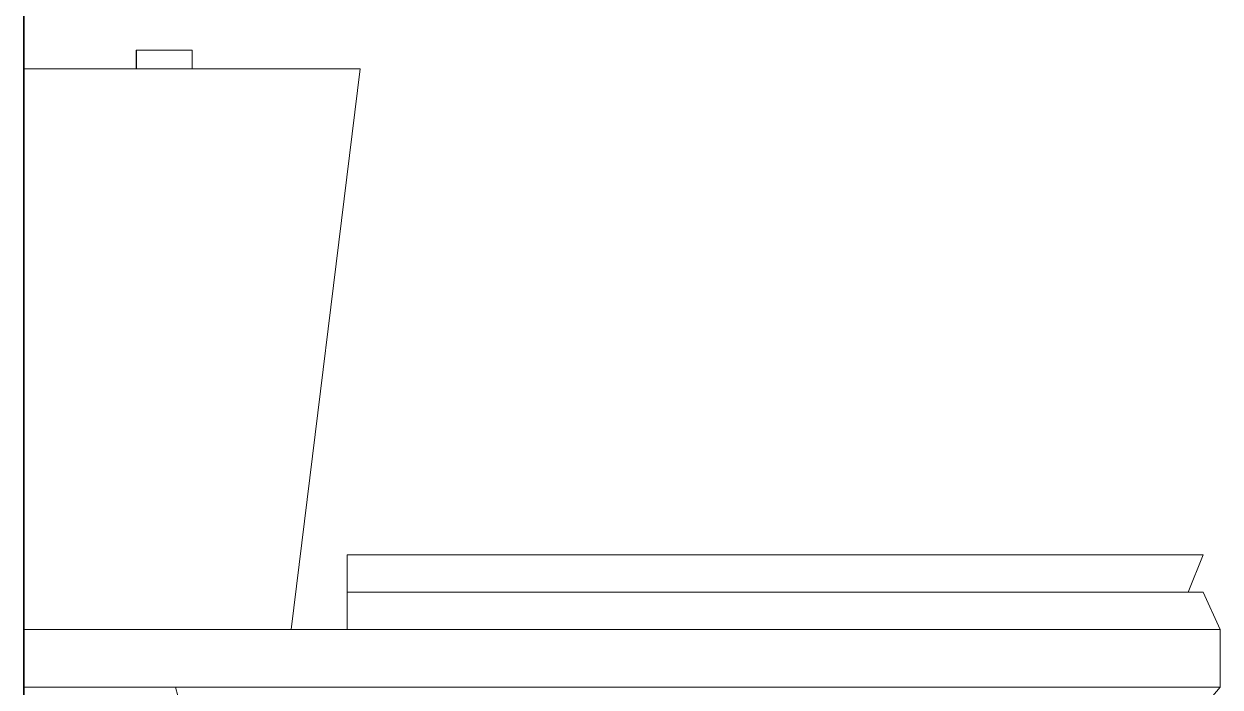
# Model space of a CAD drawing. Header units: millimetres. Extents: x 14397 to 67587, y -11631 to -8348.
# Drawn here: x 17802 to 18442, y -10928 to -10573 of the extents above; entities that cross this region are included whole.
import ezdxf

# ---------------------------------------------------------------- set-up
doc = ezdxf.new("R2010")
doc.units = ezdxf.units.MM
doc.header["$MEASUREMENT"] = 0
doc.linetypes.add('Wipeout_Contour', pattern=[1000, 0, -1000])
doc.layers.add('NewA-Ee_25_10-M_WallsInternal', color=7, linetype='Continuous')
doc.layers.add('NewA-Ee_40_20-M_GeneralFFAndEInternalSanitary', color=7, linetype='Continuous')

# ---------------------------------------------------------------- blocks, each defined once
blk = doc.blocks.new('Section Elem_11_2', base_point=(9310.24, -111297.47))
at = {"color": 254, "linetype": 'Wipeout_Contour', "lineweight": 0, "ltscale": 126276.057676}
blk.add_wipeout([(17883.13, -10928.24), (17802.11, -10928.24), (17802.11, -11297.47), (17881.49, -11297.47), (17881.49, -11266.7), (17919.47, -11061.57)], dxfattribs=at).dxf.layer = 'NewA-Ee_25_10-M_WallsInternal'
blk = doc.blocks.new('Section Elem_13_2', base_point=(9310.24, -111297.47))
at = {"color": 254, "linetype": 'Wipeout_Contour', "lineweight": 0, "ltscale": 85703.656234}
blk.add_wipeout([(18442.11, -10897.47), (18434.94, -10897.47), (18434.94, -10928.24), (18442.11, -10928.24)], dxfattribs=at).dxf.layer = 'NewA-Ee_40_20-M_GeneralFFAndEInternalSanitary'
at = {"color": 254, "linetype": 'Wipeout_Contour', "lineweight": 0, "ltscale": 63845.856526}
blk.add_wipeout([(18200.16, -10928.24), (18196.22, -11061.57), (18227.8, -11061.57)], dxfattribs=at).dxf.layer = 'NewA-Ee_40_20-M_GeneralFFAndEInternalSanitary'
at = {"color": 254, "linetype": 'Wipeout_Contour', "lineweight": 0, "ltscale": 85655.211931}
blk.add_wipeout([(18434.94, -10928.24), (18434.94, -10897.47), (18413.96, -10897.47), (18413.96, -10928.24)], dxfattribs=at).dxf.layer = 'NewA-Ee_40_20-M_GeneralFFAndEInternalSanitary'
at = {"layer": 'NewA-Ee_40_20-M_GeneralFFAndEInternalSanitary', "color": 1, "linetype": 'Continuous', "lineweight": 18}
blk.add_line((18442.11, -10928.24), (18434.94, -10928.24), dxfattribs=at)
at = {"color": 254, "linetype": 'Wipeout_Contour', "lineweight": 0, "ltscale": 85562.057254}
blk.add_wipeout([(18413.96, -10897.47), (18380.79, -10897.47), (18380.79, -10928.24), (18413.96, -10928.24)], dxfattribs=at).dxf.layer = 'NewA-Ee_40_20-M_GeneralFFAndEInternalSanitary'
at = {"layer": 'NewA-Ee_40_20-M_GeneralFFAndEInternalSanitary', "color": 1, "linetype": 'Continuous', "lineweight": 18}
blk.add_line((18434.94, -10928.24), (18413.96, -10928.24), dxfattribs=at)
at = {"color": 254, "linetype": 'Wipeout_Contour', "lineweight": 0, "ltscale": 85431.373307}
blk.add_wipeout([(18380.79, -10928.24), (18380.79, -10897.47), (18337.97, -10897.47), (18337.97, -10928.24)], dxfattribs=at).dxf.layer = 'NewA-Ee_40_20-M_GeneralFFAndEInternalSanitary'
at = {"layer": 'NewA-Ee_40_20-M_GeneralFFAndEInternalSanitary', "color": 1, "linetype": 'Continuous', "lineweight": 18}
blk.add_line((18413.96, -10928.24), (18380.79, -10928.24), dxfattribs=at)
at = {"color": 254, "linetype": 'Wipeout_Contour', "lineweight": 0, "ltscale": 85281.930081}
blk.add_wipeout([(18337.97, -10928.24), (18337.97, -10897.47), (18293.84, -10897.47), (18293.84, -10928.24)], dxfattribs=at).dxf.layer = 'NewA-Ee_40_20-M_GeneralFFAndEInternalSanitary'
at = {"layer": 'NewA-Ee_40_20-M_GeneralFFAndEInternalSanitary', "color": 1, "linetype": 'Continuous', "lineweight": 18}
for p, q in [((18329.57, -11061.57), (18442.11, -10928.24)), ((18380.79, -10928.24), (18337.97, -10928.24))]:
    blk.add_line(p, q, dxfattribs=at)
at = {"color": 254, "linetype": 'Wipeout_Contour', "lineweight": 0, "ltscale": 85126.710277}
blk.add_wipeout([(18293.84, -10928.24), (18293.84, -10897.47), (18247.6, -10897.47), (18247.6, -10928.24)], dxfattribs=at).dxf.layer = 'NewA-Ee_40_20-M_GeneralFFAndEInternalSanitary'
at = {"layer": 'NewA-Ee_40_20-M_GeneralFFAndEInternalSanitary', "color": 1, "linetype": 'Continuous', "lineweight": 18}
blk.add_line((18337.97, -10928.24), (18293.84, -10928.24), dxfattribs=at)
at = {"color": 254, "linetype": 'Wipeout_Contour', "lineweight": 0, "ltscale": 84965.921689}
blk.add_wipeout([(18247.6, -10928.24), (18247.6, -10897.47), (18200.16, -10897.47), (18200.16, -10928.24)], dxfattribs=at).dxf.layer = 'NewA-Ee_40_20-M_GeneralFFAndEInternalSanitary'
at = {"layer": 'NewA-Ee_40_20-M_GeneralFFAndEInternalSanitary', "color": 1, "linetype": 'Continuous', "lineweight": 18}
blk.add_line((18293.84, -10928.24), (18247.6, -10928.24), dxfattribs=at)
at = {"color": 254, "linetype": 'Wipeout_Contour', "lineweight": 0, "ltscale": 84802.797477}
blk.add_wipeout([(18200.16, -10928.24), (18200.16, -10897.47), (18152.5, -10897.47), (18152.5, -10928.24)], dxfattribs=at).dxf.layer = 'NewA-Ee_40_20-M_GeneralFFAndEInternalSanitary'
at = {"layer": 'NewA-Ee_40_20-M_GeneralFFAndEInternalSanitary', "color": 1, "linetype": 'Continuous', "lineweight": 18}
blk.add_line((18247.6, -10928.24), (18200.16, -10928.24), dxfattribs=at)
at = {"color": 254, "linetype": 'Wipeout_Contour', "lineweight": 0, "ltscale": 84122.035943}
blk.add_wipeout([(17802.11, -10897.47), (17802.11, -10928.24), (18152.5, -10928.24), (18152.5, -10897.47)], dxfattribs=at).dxf.layer = 'NewA-Ee_40_20-M_GeneralFFAndEInternalSanitary'
at = {"layer": 'NewA-Ee_40_20-M_GeneralFFAndEInternalSanitary', "color": 1, "linetype": 'Continuous', "lineweight": 18}
for p, q in [((18152.5, -10928.24), (17802.11, -10928.24)), ((17919.47, -11061.57), (17883.13, -10928.24)), ((18152.5, -10928.24), (18152.26, -10928.24)), ((18200.16, -10928.24), (18152.5, -10928.24))]:
    blk.add_line(p, q, dxfattribs=at)
at = {"color": 254, "linetype": 'Wipeout_Contour', "lineweight": 0, "ltscale": 63083.352034}
blk.add_wipeout([(17975.05, -10897.47), (18012.26, -10897.47), (17975.05, -10877.47)], dxfattribs=at).dxf.layer = 'NewA-Ee_40_20-M_GeneralFFAndEInternalSanitary'
at = {"color": 254, "linetype": 'Wipeout_Contour', "lineweight": 0, "ltscale": 63185.684051}
blk.add_wipeout([(18012.26, -10897.47), (18057.36, -10897.47), (18012.32, -10877.47)], dxfattribs=at).dxf.layer = 'NewA-Ee_40_20-M_GeneralFFAndEInternalSanitary'
at = {"color": 254, "linetype": 'Wipeout_Contour', "lineweight": 0, "ltscale": 63103.516714}
blk.add_wipeout([(18012.32, -10877.47), (17975.05, -10877.47), (18012.26, -10897.47)], dxfattribs=at).dxf.layer = 'NewA-Ee_40_20-M_GeneralFFAndEInternalSanitary'
at = {"color": 254, "linetype": 'Wipeout_Contour', "lineweight": 0, "ltscale": 63303.291388}
blk.add_wipeout([(18057.36, -10897.47), (18104.32, -10897.47), (18057.63, -10877.47)], dxfattribs=at).dxf.layer = 'NewA-Ee_40_20-M_GeneralFFAndEInternalSanitary'
at = {"color": 254, "linetype": 'Wipeout_Contour', "lineweight": 0, "ltscale": 63212.818134}
blk.add_wipeout([(18012.32, -10877.47), (18057.36, -10897.47), (18057.63, -10877.47)], dxfattribs=at).dxf.layer = 'NewA-Ee_40_20-M_GeneralFFAndEInternalSanitary'
at = {"color": 254, "linetype": 'Wipeout_Contour', "lineweight": 0, "ltscale": 63425.293483}
blk.add_wipeout([(18104.89, -10877.47), (18104.32, -10897.47), (18152.5, -10897.47)], dxfattribs=at).dxf.layer = 'NewA-Ee_40_20-M_GeneralFFAndEInternalSanitary'
at = {"color": 254, "linetype": 'Wipeout_Contour', "lineweight": 0, "ltscale": 63332.335462}
blk.add_wipeout([(18057.63, -10877.47), (18104.32, -10897.47), (18104.89, -10877.47)], dxfattribs=at).dxf.layer = 'NewA-Ee_40_20-M_GeneralFFAndEInternalSanitary'
at = {"color": 254, "linetype": 'Wipeout_Contour', "lineweight": 0, "ltscale": 63549.108505}
blk.add_wipeout([(18152.5, -10897.47), (18200.16, -10897.47), (18153.46, -10877.47)], dxfattribs=at).dxf.layer = 'NewA-Ee_40_20-M_GeneralFFAndEInternalSanitary'
at = {"color": 254, "linetype": 'Wipeout_Contour', "lineweight": 0, "ltscale": 63455.782029}
blk.add_wipeout([(18153.46, -10877.47), (18104.89, -10877.47), (18152.5, -10897.47)], dxfattribs=at).dxf.layer = 'NewA-Ee_40_20-M_GeneralFFAndEInternalSanitary'
at = {"color": 254, "linetype": 'Wipeout_Contour', "lineweight": 0, "ltscale": 84912.179743}
blk.add_wipeout([(18246.01, -10877.47), (18199.85, -10877.47), (18200.16, -10897.47), (18247.6, -10897.47)], dxfattribs=at).dxf.layer = 'NewA-Ee_40_20-M_GeneralFFAndEInternalSanitary'
at = {"color": 254, "linetype": 'Wipeout_Contour', "lineweight": 0, "ltscale": 63578.104511}
blk.add_wipeout([(18153.46, -10877.47), (18200.16, -10897.47), (18199.85, -10877.47)], dxfattribs=at).dxf.layer = 'NewA-Ee_40_20-M_GeneralFFAndEInternalSanitary'
at = {"color": 254, "linetype": 'Wipeout_Contour', "lineweight": 0, "ltscale": 63790.553775}
blk.add_wipeout([(18247.6, -10897.47), (18293.84, -10897.47), (18246.01, -10877.47)], dxfattribs=at).dxf.layer = 'NewA-Ee_40_20-M_GeneralFFAndEInternalSanitary'
at = {"layer": 'NewA-Ee_40_20-M_GeneralFFAndEInternalSanitary', "color": 1, "linetype": 'Continuous', "lineweight": 18}
blk.add_line((18200.16, -10897.47), (18152.5, -10897.47), dxfattribs=at)
at = {"color": 254, "linetype": 'Wipeout_Contour', "lineweight": 0, "ltscale": 85224.132139}
blk.add_wipeout([(18291.01, -10877.47), (18293.84, -10897.47), (18337.97, -10897.47), (18333.95, -10877.47)], dxfattribs=at).dxf.layer = 'NewA-Ee_40_20-M_GeneralFFAndEInternalSanitary'
at = {"color": 254, "linetype": 'Wipeout_Contour', "lineweight": 0, "ltscale": 63816.317484}
blk.add_wipeout([(18246.01, -10877.47), (18293.84, -10897.47), (18291.01, -10877.47)], dxfattribs=at).dxf.layer = 'NewA-Ee_40_20-M_GeneralFFAndEInternalSanitary'
at = {"color": 254, "linetype": 'Wipeout_Contour', "lineweight": 0, "ltscale": 64018.483927}
blk.add_wipeout([(18337.97, -10897.47), (18380.79, -10897.47), (18333.95, -10877.47)], dxfattribs=at).dxf.layer = 'NewA-Ee_40_20-M_GeneralFFAndEInternalSanitary'
at = {"layer": 'NewA-Ee_40_20-M_GeneralFFAndEInternalSanitary', "color": 1, "linetype": 'Continuous', "lineweight": 18}
for p, q in [((18247.6, -10897.47), (18200.16, -10897.47)), ((18293.84, -10897.47), (18247.6, -10897.47))]:
    blk.add_line(p, q, dxfattribs=at)
at = {"color": 254, "linetype": 'Wipeout_Contour', "lineweight": 0, "ltscale": 64118.85464}
blk.add_wipeout([(18413.96, -10897.47), (18374.71, -10877.47), (18380.79, -10897.47)], dxfattribs=at).dxf.layer = 'NewA-Ee_40_20-M_GeneralFFAndEInternalSanitary'
at = {"color": 254, "linetype": 'Wipeout_Contour', "lineweight": 0, "ltscale": 64038.701434}
blk.add_wipeout([(18333.95, -10877.47), (18380.79, -10897.47), (18374.71, -10877.47)], dxfattribs=at).dxf.layer = 'NewA-Ee_40_20-M_GeneralFFAndEInternalSanitary'
at = {"color": 254, "linetype": 'Wipeout_Contour', "lineweight": 0, "ltscale": 64192.524489}
blk.add_wipeout([(18413.96, -10897.47), (18434.94, -10897.47), (18406.28, -10877.47)], dxfattribs=at).dxf.layer = 'NewA-Ee_40_20-M_GeneralFFAndEInternalSanitary'
at = {"layer": 'NewA-Ee_40_20-M_GeneralFFAndEInternalSanitary', "color": 1, "linetype": 'Continuous', "lineweight": 18}
blk.add_line((18337.97, -10897.47), (18293.84, -10897.47), dxfattribs=at)
at = {"color": 254, "linetype": 'Wipeout_Contour', "lineweight": 0, "ltscale": 64129.53593}
blk.add_wipeout([(18406.28, -10877.47), (18374.71, -10877.47), (18413.96, -10897.47)], dxfattribs=at).dxf.layer = 'NewA-Ee_40_20-M_GeneralFFAndEInternalSanitary'
at = {"color": 254, "linetype": 'Wipeout_Contour', "lineweight": 0, "ltscale": 64233.705022}
blk.add_wipeout([(18426.25, -10877.47), (18434.94, -10897.47), (18442.11, -10897.47)], dxfattribs=at).dxf.layer = 'NewA-Ee_40_20-M_GeneralFFAndEInternalSanitary'
at = {"layer": 'NewA-Ee_40_20-M_GeneralFFAndEInternalSanitary', "color": 1, "linetype": 'Continuous', "lineweight": 18}
blk.add_line((18380.79, -10897.47), (18337.97, -10897.47), dxfattribs=at)
at = {"color": 254, "linetype": 'Wipeout_Contour', "lineweight": 0, "ltscale": 64192.0471}
blk.add_wipeout([(18406.28, -10877.47), (18434.94, -10897.47), (18426.25, -10877.47)], dxfattribs=at).dxf.layer = 'NewA-Ee_40_20-M_GeneralFFAndEInternalSanitary'
at = {"layer": 'NewA-Ee_40_20-M_GeneralFFAndEInternalSanitary', "color": 1, "linetype": 'Continuous', "lineweight": 18}
blk.add_line((18413.96, -10897.47), (18380.79, -10897.47), dxfattribs=at)
at = {"color": 254, "linetype": 'Wipeout_Contour', "lineweight": 0, "ltscale": 64221.524727}
blk.add_wipeout([(18433.08, -10877.47), (18426.25, -10877.47), (18442.11, -10897.47)], dxfattribs=at).dxf.layer = 'NewA-Ee_40_20-M_GeneralFFAndEInternalSanitary'
at = {"layer": 'NewA-Ee_40_20-M_GeneralFFAndEInternalSanitary', "color": 1, "linetype": 'Continuous', "lineweight": 18}
for p, q in [((18434.94, -10897.47), (18413.96, -10897.47)), ((18442.11, -10897.47), (18434.94, -10897.47)), ((18442.11, -10928.24), (18442.11, -10897.47))]:
    blk.add_line(p, q, dxfattribs=at)
at = {"color": 254, "linetype": 'Wipeout_Contour', "lineweight": 0, "ltscale": 64173.594999}
blk.add_wipeout([(18417.9, -10877.47), (18425.08, -10877.47), (18426.25, -10857.47)], dxfattribs=at).dxf.layer = 'NewA-Ee_40_20-M_GeneralFFAndEInternalSanitary'
at = {"color": 254, "linetype": 'Wipeout_Contour', "lineweight": 0, "ltscale": 64131.513572}
blk.add_wipeout([(18417.9, -10877.47), (18406.28, -10857.47), (18395.79, -10877.47)], dxfattribs=at).dxf.layer = 'NewA-Ee_40_20-M_GeneralFFAndEInternalSanitary'
at = {"color": 254, "linetype": 'Wipeout_Contour', "lineweight": 0, "ltscale": 64176.612373}
blk.add_wipeout([(18425.08, -10877.47), (18433.08, -10857.47), (18426.25, -10857.47)], dxfattribs=at).dxf.layer = 'NewA-Ee_40_20-M_GeneralFFAndEInternalSanitary'
at = {"layer": 'NewA-Ee_40_20-M_GeneralFFAndEInternalSanitary', "color": 1, "linetype": 'Continuous', "lineweight": 18}
blk.add_line((18433.08, -10877.47), (18442.11, -10897.47), dxfattribs=at)
at = {"color": 254, "linetype": 'Wipeout_Contour', "lineweight": 0, "ltscale": 64060.835471}
blk.add_wipeout([(18395.79, -10877.47), (18374.71, -10857.47), (18367.16, -10877.47)], dxfattribs=at).dxf.layer = 'NewA-Ee_40_20-M_GeneralFFAndEInternalSanitary'
at = {"color": 254, "linetype": 'Wipeout_Contour', "lineweight": 0, "ltscale": 64146.976333}
blk.add_wipeout([(18417.9, -10877.47), (18426.25, -10857.47), (18406.28, -10857.47)], dxfattribs=at).dxf.layer = 'NewA-Ee_40_20-M_GeneralFFAndEInternalSanitary'
at = {"layer": 'NewA-Ee_40_20-M_GeneralFFAndEInternalSanitary', "color": 1, "linetype": 'Continuous', "lineweight": 18}
for p, q in [((18425.08, -10877.47), (18433.08, -10857.47)), ((18433.08, -10857.47), (18426.25, -10857.47)), ((18426.25, -10877.47), (18433.08, -10877.47))]:
    blk.add_line(p, q, dxfattribs=at)
at = {"color": 254, "linetype": 'Wipeout_Contour', "lineweight": 0, "ltscale": 63971.303276}
blk.add_wipeout([(18333.95, -10857.47), (18332.29, -10877.47), (18367.16, -10877.47)], dxfattribs=at).dxf.layer = 'NewA-Ee_40_20-M_GeneralFFAndEInternalSanitary'
at = {"color": 254, "linetype": 'Wipeout_Contour', "lineweight": 0, "ltscale": 64083.480892}
blk.add_wipeout([(18395.79, -10877.47), (18406.28, -10857.47), (18374.71, -10857.47)], dxfattribs=at).dxf.layer = 'NewA-Ee_40_20-M_GeneralFFAndEInternalSanitary'
at = {"layer": 'NewA-Ee_40_20-M_GeneralFFAndEInternalSanitary', "color": 1, "linetype": 'Continuous', "lineweight": 18}
for p, q in [((18426.25, -10857.47), (18406.28, -10857.47)), ((18406.28, -10877.47), (18426.25, -10877.47))]:
    blk.add_line(p, q, dxfattribs=at)
at = {"color": 254, "linetype": 'Wipeout_Contour', "lineweight": 0, "ltscale": 63996.449228}
blk.add_wipeout([(18333.95, -10857.47), (18367.16, -10877.47), (18374.71, -10857.47)], dxfattribs=at).dxf.layer = 'NewA-Ee_40_20-M_GeneralFFAndEInternalSanitary'
at = {"layer": 'NewA-Ee_40_20-M_GeneralFFAndEInternalSanitary', "color": 1, "linetype": 'Continuous', "lineweight": 18}
for p, q in [((18406.28, -10857.47), (18374.71, -10857.47)), ((18374.71, -10877.47), (18406.28, -10877.47))]:
    blk.add_line(p, q, dxfattribs=at)
at = {"color": 254, "linetype": 'Wipeout_Contour', "lineweight": 0, "ltscale": 63871.290521}
blk.add_wipeout([(18332.29, -10877.47), (18291.01, -10857.47), (18293.84, -10877.47)], dxfattribs=at).dxf.layer = 'NewA-Ee_40_20-M_GeneralFFAndEInternalSanitary'
at = {"color": 254, "linetype": 'Wipeout_Contour', "lineweight": 0, "ltscale": 63894.303484}
blk.add_wipeout([(18332.29, -10877.47), (18333.95, -10857.47), (18291.01, -10857.47)], dxfattribs=at).dxf.layer = 'NewA-Ee_40_20-M_GeneralFFAndEInternalSanitary'
at = {"layer": 'NewA-Ee_40_20-M_GeneralFFAndEInternalSanitary', "color": 1, "linetype": 'Continuous', "lineweight": 18}
for p, q in [((18374.71, -10857.47), (18333.95, -10857.47)), ((18333.95, -10877.47), (18374.71, -10877.47))]:
    blk.add_line(p, q, dxfattribs=at)
at = {"color": 254, "linetype": 'Wipeout_Contour', "lineweight": 0, "ltscale": 63759.843165}
blk.add_wipeout([(18293.84, -10877.47), (18246.01, -10857.47), (18247.6, -10877.47)], dxfattribs=at).dxf.layer = 'NewA-Ee_40_20-M_GeneralFFAndEInternalSanitary'
at = {"color": 254, "linetype": 'Wipeout_Contour', "lineweight": 0, "ltscale": 63785.639032}
blk.add_wipeout([(18293.84, -10877.47), (18291.01, -10857.47), (18246.01, -10857.47)], dxfattribs=at).dxf.layer = 'NewA-Ee_40_20-M_GeneralFFAndEInternalSanitary'
at = {"layer": 'NewA-Ee_40_20-M_GeneralFFAndEInternalSanitary', "color": 1, "linetype": 'Continuous', "lineweight": 18}
for p, q in [((18333.95, -10857.47), (18291.01, -10857.47)), ((18291.01, -10877.47), (18333.95, -10877.47))]:
    blk.add_line(p, q, dxfattribs=at)
at = {"color": 254, "linetype": 'Wipeout_Contour', "lineweight": 0, "ltscale": 84871.176991}
blk.add_wipeout([(18246.01, -10857.47), (18199.85, -10857.47), (18200.16, -10877.47), (18247.6, -10877.47)], dxfattribs=at).dxf.layer = 'NewA-Ee_40_20-M_GeneralFFAndEInternalSanitary'
at = {"layer": 'NewA-Ee_40_20-M_GeneralFFAndEInternalSanitary', "color": 1, "linetype": 'Continuous', "lineweight": 18}
for p, q in [((18291.01, -10857.47), (18246.01, -10857.47)), ((18246.01, -10877.47), (18291.01, -10877.47))]:
    blk.add_line(p, q, dxfattribs=at)
at = {"color": 254, "linetype": 'Wipeout_Contour', "lineweight": 0, "ltscale": 63518.281157}
blk.add_wipeout([(18200.16, -10877.47), (18153.46, -10857.47), (18152.5, -10877.47)], dxfattribs=at).dxf.layer = 'NewA-Ee_40_20-M_GeneralFFAndEInternalSanitary'
at = {"color": 254, "linetype": 'Wipeout_Contour', "lineweight": 0, "ltscale": 63547.311058}
blk.add_wipeout([(18200.16, -10877.47), (18199.85, -10857.47), (18153.46, -10857.47)], dxfattribs=at).dxf.layer = 'NewA-Ee_40_20-M_GeneralFFAndEInternalSanitary'
at = {"layer": 'NewA-Ee_40_20-M_GeneralFFAndEInternalSanitary', "color": 1, "linetype": 'Continuous', "lineweight": 18}
for p, q in [((18246.01, -10857.47), (18199.85, -10857.47)), ((18199.85, -10877.47), (18246.01, -10877.47))]:
    blk.add_line(p, q, dxfattribs=at)
at = {"color": 254, "linetype": 'Wipeout_Contour', "lineweight": 0, "ltscale": 63394.405926}
blk.add_wipeout([(18104.89, -10857.47), (18104.32, -10877.47), (18152.5, -10877.47)], dxfattribs=at).dxf.layer = 'NewA-Ee_40_20-M_GeneralFFAndEInternalSanitary'
at = {"color": 254, "linetype": 'Wipeout_Contour', "lineweight": 0, "ltscale": 63424.929185}
blk.add_wipeout([(18104.89, -10857.47), (18152.5, -10877.47), (18153.46, -10857.47)], dxfattribs=at).dxf.layer = 'NewA-Ee_40_20-M_GeneralFFAndEInternalSanitary'
at = {"layer": 'NewA-Ee_40_20-M_GeneralFFAndEInternalSanitary', "color": 1, "linetype": 'Continuous', "lineweight": 18}
for p, q in [((18199.85, -10857.47), (18153.46, -10857.47)), ((18153.46, -10877.47), (18199.85, -10877.47))]:
    blk.add_line(p, q, dxfattribs=at)
at = {"color": 254, "linetype": 'Wipeout_Contour', "lineweight": 0, "ltscale": 63272.344275}
blk.add_wipeout([(18104.32, -10877.47), (18057.63, -10857.47), (18057.36, -10877.47)], dxfattribs=at).dxf.layer = 'NewA-Ee_40_20-M_GeneralFFAndEInternalSanitary'
at = {"color": 254, "linetype": 'Wipeout_Contour', "lineweight": 0, "ltscale": 63301.422452}
blk.add_wipeout([(18104.32, -10877.47), (18104.89, -10857.47), (18057.63, -10857.47)], dxfattribs=at).dxf.layer = 'NewA-Ee_40_20-M_GeneralFFAndEInternalSanitary'
at = {"layer": 'NewA-Ee_40_20-M_GeneralFFAndEInternalSanitary', "color": 1, "linetype": 'Continuous', "lineweight": 18}
for p, q in [((18153.46, -10857.47), (18104.89, -10857.47)), ((18104.89, -10877.47), (18153.46, -10877.47))]:
    blk.add_line(p, q, dxfattribs=at)
at = {"color": 254, "linetype": 'Wipeout_Contour', "lineweight": 0, "ltscale": 63154.679309}
blk.add_wipeout([(18057.36, -10877.47), (18012.32, -10857.47), (18012.26, -10877.47)], dxfattribs=at).dxf.layer = 'NewA-Ee_40_20-M_GeneralFFAndEInternalSanitary'
at = {"color": 254, "linetype": 'Wipeout_Contour', "lineweight": 0, "ltscale": 63181.84665}
blk.add_wipeout([(18057.36, -10877.47), (18057.63, -10857.47), (18012.32, -10857.47)], dxfattribs=at).dxf.layer = 'NewA-Ee_40_20-M_GeneralFFAndEInternalSanitary'
at = {"layer": 'NewA-Ee_40_20-M_GeneralFFAndEInternalSanitary', "color": 1, "linetype": 'Continuous', "lineweight": 18}
for p, q in [((18104.89, -10857.47), (18057.63, -10857.47)), ((18057.63, -10877.47), (18104.89, -10877.47))]:
    blk.add_line(p, q, dxfattribs=at)
at = {"color": 254, "linetype": 'Wipeout_Contour', "lineweight": 0, "ltscale": 63052.296979}
blk.add_wipeout([(18012.26, -10877.47), (17975.05, -10857.47), (17975.05, -10877.47)], dxfattribs=at).dxf.layer = 'NewA-Ee_40_20-M_GeneralFFAndEInternalSanitary'
at = {"color": 254, "linetype": 'Wipeout_Contour', "lineweight": 0, "ltscale": 63072.491565}
blk.add_wipeout([(17975.05, -10857.47), (18012.26, -10877.47), (18012.32, -10857.47)], dxfattribs=at).dxf.layer = 'NewA-Ee_40_20-M_GeneralFFAndEInternalSanitary'
at = {"layer": 'NewA-Ee_40_20-M_GeneralFFAndEInternalSanitary', "color": 1, "linetype": 'Continuous', "lineweight": 18}
for p, q in [((18057.63, -10857.47), (18012.32, -10857.47)), ((18012.32, -10877.47), (18057.63, -10877.47))]:
    blk.add_line(p, q, dxfattribs=at)
at = {"color": 254, "linetype": 'Wipeout_Contour', "lineweight": 0, "ltscale": 62862.31616}
blk.add_wipeout([(17945.15, -10897.47), (17981.58, -10597.47), (17945.01, -10897.47)], dxfattribs=at).dxf.layer = 'NewA-Ee_40_20-M_GeneralFFAndEInternalSanitary'
at = {"color": 254, "linetype": 'Wipeout_Contour', "lineweight": 0, "ltscale": 62738.73091}
blk.add_wipeout([(17945.15, -10897.47), (17982.06, -10597.47), (17981.58, -10597.47)], dxfattribs=at).dxf.layer = 'NewA-Ee_40_20-M_GeneralFFAndEInternalSanitary'
at = {"color": 254, "linetype": 'Wipeout_Contour', "lineweight": 0, "ltscale": 62850.732282}
blk.add_wipeout([(17945.01, -10897.47), (17971.26, -10597.47), (17942.09, -10897.47)], dxfattribs=at).dxf.layer = 'NewA-Ee_40_20-M_GeneralFFAndEInternalSanitary'
at = {"color": 254, "linetype": 'Wipeout_Contour', "lineweight": 0, "ltscale": 62729.539422}
blk.add_wipeout([(17945.01, -10897.47), (17981.58, -10597.47), (17971.26, -10597.47)], dxfattribs=at).dxf.layer = 'NewA-Ee_40_20-M_GeneralFFAndEInternalSanitary'
at = {"layer": 'NewA-Ee_40_20-M_GeneralFFAndEInternalSanitary', "color": 1, "linetype": 'Continuous', "lineweight": 18}
for p, q in [((17982.06, -10597.47), (17981.58, -10597.47)), ((18012.32, -10857.47), (17975.05, -10857.47)), ((17975.05, -10877.47), (17975.05, -10857.47)), ((17975.05, -10877.47), (17975.05, -10897.47)), ((17975.05, -10877.47), (18012.32, -10877.47))]:
    blk.add_line(p, q, dxfattribs=at)
at = {"color": 254, "linetype": 'Wipeout_Contour', "lineweight": 0, "ltscale": 62828.014816}
blk.add_wipeout([(17942.09, -10897.47), (17953.1, -10597.47), (17936.96, -10897.47)], dxfattribs=at).dxf.layer = 'NewA-Ee_40_20-M_GeneralFFAndEInternalSanitary'
at = {"color": 254, "linetype": 'Wipeout_Contour', "lineweight": 0, "ltscale": 62799.077613}
blk.add_wipeout([(17936.96, -10897.47), (17930.59, -10597.47), (17930.59, -10897.47)], dxfattribs=at).dxf.layer = 'NewA-Ee_40_20-M_GeneralFFAndEInternalSanitary'
at = {"color": 254, "linetype": 'Wipeout_Contour', "lineweight": 0, "ltscale": 62702.803245}
blk.add_wipeout([(17942.09, -10897.47), (17971.26, -10597.47), (17953.1, -10597.47)], dxfattribs=at).dxf.layer = 'NewA-Ee_40_20-M_GeneralFFAndEInternalSanitary'
at = {"layer": 'NewA-Ee_40_20-M_GeneralFFAndEInternalSanitary', "color": 1, "linetype": 'Continuous', "lineweight": 18}
blk.add_line((17981.58, -10597.47), (17971.26, -10597.47), dxfattribs=at)
at = {"color": 254, "linetype": 'Wipeout_Contour', "lineweight": 0, "ltscale": 62663.470506}
blk.add_wipeout([(17936.96, -10897.47), (17953.1, -10597.47), (17930.59, -10597.47)], dxfattribs=at).dxf.layer = 'NewA-Ee_40_20-M_GeneralFFAndEInternalSanitary'
at = {"layer": 'NewA-Ee_40_20-M_GeneralFFAndEInternalSanitary', "color": 1, "linetype": 'Continuous', "lineweight": 18}
for p, q in [((17945.15, -10897.47), (17982.06, -10597.47)), ((17971.26, -10597.47), (17953.1, -10597.47)), ((17942.09, -10897.47), (17936.96, -10897.47)), ((17945.01, -10897.47), (17942.09, -10897.47)), ((17945.15, -10897.47), (17945.01, -10897.47)), ((18152.5, -10897.47), (17945.15, -10897.47))]:
    blk.add_line(p, q, dxfattribs=at)
at = {"color": 254, "linetype": 'Wipeout_Contour', "lineweight": 0, "ltscale": 62737.546666}
blk.add_wipeout([(17897.34, -10597.47), (17898.47, -10897.47), (17930.59, -10897.47)], dxfattribs=at).dxf.layer = 'NewA-Ee_40_20-M_GeneralFFAndEInternalSanitary'
at = {"color": 254, "linetype": 'Wipeout_Contour', "lineweight": 0, "ltscale": 62609.414037}
blk.add_wipeout([(17930.59, -10597.47), (17897.34, -10597.47), (17930.59, -10897.47)], dxfattribs=at).dxf.layer = 'NewA-Ee_40_20-M_GeneralFFAndEInternalSanitary'
at = {"layer": 'NewA-Ee_40_20-M_GeneralFFAndEInternalSanitary', "color": 1, "linetype": 'Continuous', "lineweight": 18}
for p, q in [((17953.1, -10597.47), (17930.59, -10597.47)), ((17936.96, -10897.47), (17930.59, -10897.47))]:
    blk.add_line(p, q, dxfattribs=at)
at = {"color": 254, "linetype": 'Wipeout_Contour', "lineweight": 0, "ltscale": 62654.448635}
blk.add_wipeout([(17864.54, -10597.47), (17866.35, -10897.47), (17898.47, -10897.47)], dxfattribs=at).dxf.layer = 'NewA-Ee_40_20-M_GeneralFFAndEInternalSanitary'
at = {"color": 254, "linetype": 'Wipeout_Contour', "lineweight": 0, "ltscale": 62525.167739}
blk.add_wipeout([(17897.34, -10597.47), (17864.54, -10597.47), (17898.47, -10897.47)], dxfattribs=at).dxf.layer = 'NewA-Ee_40_20-M_GeneralFFAndEInternalSanitary'
at = {"layer": 'NewA-Ee_40_20-M_GeneralFFAndEInternalSanitary', "color": 1, "linetype": 'Continuous', "lineweight": 18}
for p, q in [((17930.59, -10597.47), (17897.34, -10597.47)), ((17930.59, -10897.47), (17898.47, -10897.47))]:
    blk.add_line(p, q, dxfattribs=at)
at = {"color": 254, "linetype": 'Wipeout_Contour', "lineweight": 0, "ltscale": 83123.344923}
blk.add_wipeout([(17880.02, -10597.47), (17880.02, -10587.47), (17877.09, -10587.47), (17877.09, -10597.47)], dxfattribs=at).dxf.layer = 'NewA-Ee_40_20-M_GeneralFFAndEInternalSanitary'
at = {"color": 254, "linetype": 'Wipeout_Contour', "lineweight": 0, "ltscale": 83169.425636}
blk.add_wipeout([(17892.09, -10597.47), (17892.09, -10587.47), (17891.8, -10587.47), (17891.8, -10597.47)], dxfattribs=at).dxf.layer = 'NewA-Ee_40_20-M_GeneralFFAndEInternalSanitary'
at = {"color": 254, "linetype": 'Wipeout_Contour', "lineweight": 0, "ltscale": 62572.194182}
blk.add_wipeout([(17866.35, -10897.47), (17832.65, -10597.47), (17834.23, -10897.47)], dxfattribs=at).dxf.layer = 'NewA-Ee_40_20-M_GeneralFFAndEInternalSanitary'
at = {"color": 254, "linetype": 'Wipeout_Contour', "lineweight": 0, "ltscale": 83113.277294}
blk.add_wipeout([(17877.09, -10597.47), (17877.09, -10587.47), (17874.17, -10587.47), (17874.17, -10597.47)], dxfattribs=at).dxf.layer = 'NewA-Ee_40_20-M_GeneralFFAndEInternalSanitary'
at = {"color": 254, "linetype": 'Wipeout_Contour', "lineweight": 0, "ltscale": 83167.46114}
blk.add_wipeout([(17891.8, -10597.47), (17891.8, -10587.47), (17890.95, -10587.47), (17890.95, -10597.47)], dxfattribs=at).dxf.layer = 'NewA-Ee_40_20-M_GeneralFFAndEInternalSanitary'
at = {"color": 254, "linetype": 'Wipeout_Contour', "lineweight": 0, "ltscale": 62442.125768}
blk.add_wipeout([(17866.35, -10897.47), (17864.54, -10597.47), (17832.65, -10597.47)], dxfattribs=at).dxf.layer = 'NewA-Ee_40_20-M_GeneralFFAndEInternalSanitary'
at = {"layer": 'NewA-Ee_40_20-M_GeneralFFAndEInternalSanitary', "color": 1, "linetype": 'Continuous', "lineweight": 18}
blk.add_line((17898.47, -10897.47), (17866.35, -10897.47), dxfattribs=at)
at = {"color": 254, "linetype": 'Wipeout_Contour', "lineweight": 0, "ltscale": 83103.403521}
blk.add_wipeout([(17874.17, -10597.47), (17874.17, -10587.47), (17871.35, -10587.47), (17871.35, -10597.47)], dxfattribs=at).dxf.layer = 'NewA-Ee_40_20-M_GeneralFFAndEInternalSanitary'
at = {"color": 254, "linetype": 'Wipeout_Contour', "lineweight": 0, "ltscale": 83163.607676}
blk.add_wipeout([(17890.95, -10597.47), (17890.95, -10587.47), (17889.56, -10587.47), (17889.56, -10597.47)], dxfattribs=at).dxf.layer = 'NewA-Ee_40_20-M_GeneralFFAndEInternalSanitary'
at = {"color": 254, "linetype": 'Wipeout_Contour', "lineweight": 0, "ltscale": 62491.171928}
blk.add_wipeout([(17834.23, -10897.47), (17802.11, -10597.47), (17802.11, -10897.47)], dxfattribs=at).dxf.layer = 'NewA-Ee_40_20-M_GeneralFFAndEInternalSanitary'
at = {"color": 254, "linetype": 'Wipeout_Contour', "lineweight": 0, "ltscale": 83094.103002}
blk.add_wipeout([(17871.35, -10597.47), (17871.35, -10587.47), (17868.76, -10587.47), (17868.76, -10597.47)], dxfattribs=at).dxf.layer = 'NewA-Ee_40_20-M_GeneralFFAndEInternalSanitary'
at = {"color": 254, "linetype": 'Wipeout_Contour', "lineweight": 0, "ltscale": 83158.013418}
blk.add_wipeout([(17889.56, -10597.47), (17889.56, -10587.47), (17887.7, -10587.47), (17887.7, -10597.47)], dxfattribs=at).dxf.layer = 'NewA-Ee_40_20-M_GeneralFFAndEInternalSanitary'
at = {"color": 254, "linetype": 'Wipeout_Contour', "lineweight": 0, "ltscale": 62361.041351}
blk.add_wipeout([(17834.23, -10897.47), (17832.65, -10597.47), (17802.11, -10597.47)], dxfattribs=at).dxf.layer = 'NewA-Ee_40_20-M_GeneralFFAndEInternalSanitary'
at = {"layer": 'NewA-Ee_40_20-M_GeneralFFAndEInternalSanitary', "color": 1, "linetype": 'Continuous', "lineweight": 18}
for p, q in [((17891.8, -10587.47), (17890.95, -10587.47)), ((17892.09, -10587.47), (17891.8, -10587.47)), ((17892.09, -10597.47), (17892.09, -10587.47)), ((17832.65, -10597.47), (17802.11, -10597.47)), ((17834.23, -10897.47), (17802.11, -10897.47)), ((17866.35, -10897.47), (17834.23, -10897.47))]:
    blk.add_line(p, q, dxfattribs=at)
at = {"color": 254, "linetype": 'Wipeout_Contour', "lineweight": 0, "ltscale": 83085.733062}
blk.add_wipeout([(17868.76, -10597.47), (17868.76, -10587.47), (17866.49, -10587.47), (17866.49, -10597.47)], dxfattribs=at).dxf.layer = 'NewA-Ee_40_20-M_GeneralFFAndEInternalSanitary'
at = {"color": 254, "linetype": 'Wipeout_Contour', "lineweight": 0, "ltscale": 83150.893462}
blk.add_wipeout([(17887.7, -10597.47), (17887.7, -10587.47), (17885.42, -10587.47), (17885.42, -10597.47)], dxfattribs=at).dxf.layer = 'NewA-Ee_40_20-M_GeneralFFAndEInternalSanitary'
at = {"layer": 'NewA-Ee_40_20-M_GeneralFFAndEInternalSanitary', "color": 1, "linetype": 'Continuous', "lineweight": 18}
for p, q in [((17874.17, -10587.47), (17871.35, -10587.47)), ((17890.95, -10587.47), (17889.56, -10587.47))]:
    blk.add_line(p, q, dxfattribs=at)
at = {"color": 254, "linetype": 'Wipeout_Contour', "lineweight": 0, "ltscale": 83078.615248}
blk.add_wipeout([(17866.49, -10587.47), (17864.62, -10587.47), (17864.62, -10597.47), (17866.49, -10597.47)], dxfattribs=at).dxf.layer = 'NewA-Ee_40_20-M_GeneralFFAndEInternalSanitary'
at = {"color": 254, "linetype": 'Wipeout_Contour', "lineweight": 0, "ltscale": 83142.521547}
blk.add_wipeout([(17885.42, -10597.47), (17885.42, -10587.47), (17882.83, -10587.47), (17882.83, -10597.47)], dxfattribs=at).dxf.layer = 'NewA-Ee_40_20-M_GeneralFFAndEInternalSanitary'
at = {"layer": 'NewA-Ee_40_20-M_GeneralFFAndEInternalSanitary', "color": 1, "linetype": 'Continuous', "lineweight": 18}
for p, q in [((17871.35, -10587.47), (17868.76, -10587.47)), ((17889.56, -10587.47), (17887.7, -10587.47))]:
    blk.add_line(p, q, dxfattribs=at)
at = {"color": 254, "linetype": 'Wipeout_Contour', "lineweight": 0, "ltscale": 83073.022951}
blk.add_wipeout([(17864.62, -10597.47), (17864.62, -10587.47), (17863.24, -10587.47), (17863.24, -10597.47)], dxfattribs=at).dxf.layer = 'NewA-Ee_40_20-M_GeneralFFAndEInternalSanitary'
at = {"color": 254, "linetype": 'Wipeout_Contour', "lineweight": 0, "ltscale": 83133.219515}
blk.add_wipeout([(17882.83, -10597.47), (17882.83, -10587.47), (17880.02, -10587.47), (17880.02, -10597.47)], dxfattribs=at).dxf.layer = 'NewA-Ee_40_20-M_GeneralFFAndEInternalSanitary'
at = {"layer": 'NewA-Ee_40_20-M_GeneralFFAndEInternalSanitary', "color": 1, "linetype": 'Continuous', "lineweight": 18}
for p, q in [((17868.76, -10587.47), (17866.49, -10587.47)), ((17877.09, -10587.47), (17874.17, -10587.47)), ((17880.02, -10587.47), (17877.09, -10587.47)), ((17882.83, -10587.47), (17880.02, -10587.47)), ((17885.42, -10587.47), (17882.83, -10587.47)), ((17887.7, -10587.47), (17885.42, -10587.47))]:
    blk.add_line(p, q, dxfattribs=at)
at = {"color": 254, "linetype": 'Wipeout_Contour', "lineweight": 0, "ltscale": 83069.170987}
blk.add_wipeout([(17863.24, -10597.47), (17863.24, -10587.47), (17862.39, -10587.47), (17862.39, -10597.47)], dxfattribs=at).dxf.layer = 'NewA-Ee_40_20-M_GeneralFFAndEInternalSanitary'
at = {"color": 254, "linetype": 'Wipeout_Contour', "lineweight": 0, "ltscale": 83067.20729}
blk.add_wipeout([(17862.39, -10597.47), (17862.39, -10587.47), (17862.1, -10587.47), (17862.1, -10597.47)], dxfattribs=at).dxf.layer = 'NewA-Ee_40_20-M_GeneralFFAndEInternalSanitary'
at = {"layer": 'NewA-Ee_40_20-M_GeneralFFAndEInternalSanitary', "color": 1, "linetype": 'Continuous', "lineweight": 18}
for p, q in [((17862.39, -10587.47), (17862.1, -10587.47)), ((17862.1, -10597.47), (17862.1, -10587.47)), ((17863.24, -10587.47), (17862.39, -10587.47)), ((17864.62, -10587.47), (17863.24, -10587.47)), ((17866.49, -10587.47), (17864.62, -10587.47)), ((17864.54, -10597.47), (17832.65, -10597.47)), ((17897.34, -10597.47), (17864.54, -10597.47))]:
    blk.add_line(p, q, dxfattribs=at)
blk = doc.blocks.new('Section Elem_16_2', base_point=(9310.24, -111297.47))
at = {"layer": 'NewA-Ee_25_10-M_WallsInternal', "color": 92, "linetype": 'Continuous', "lineweight": 35}
blk.add_line((17802.11, -8857.47), (17802.11, -11297.47), dxfattribs=at)

msp = doc.modelspace()

# ---------------------------------------------------------------- block references
at = {"layer": 'NewA-Ee_25_10-M_WallsInternal', "lineweight": 0}
msp.add_blockref('Section Elem_11_2', (9310.24, -111297.47), dxfattribs=at)

# ---------------------------------------------------------------- next in the draw order: block references
at = {"layer": 'NewA-Ee_40_20-M_GeneralFFAndEInternalSanitary', "lineweight": 0}
msp.add_blockref('Section Elem_13_2', (9310.24, -111297.47), dxfattribs=at)

# ---------------------------------------------------------------- next in the draw order: block references
at = {"layer": 'NewA-Ee_25_10-M_WallsInternal', "lineweight": 0}
msp.add_blockref('Section Elem_16_2', (9310.24, -111297.47), dxfattribs=at)

doc.saveas('drawing.dxf')
